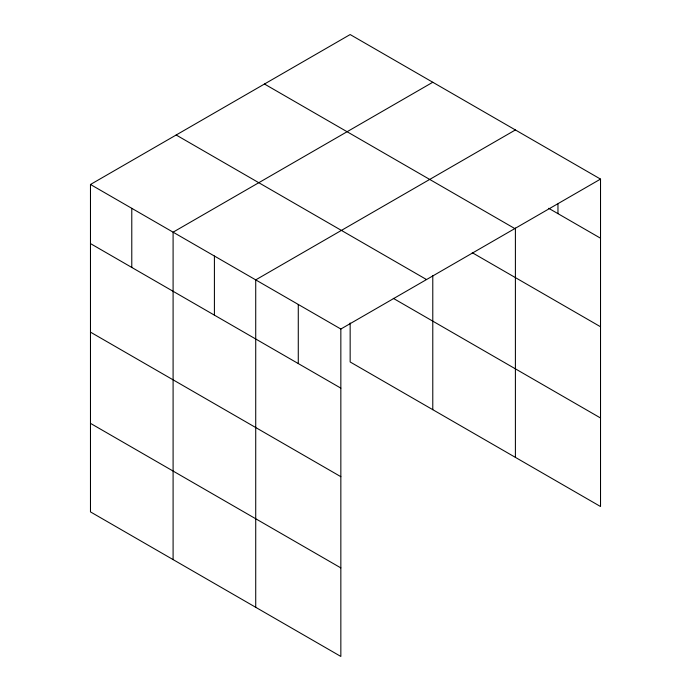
<?xml version="1.0" encoding="UTF-8"?>
<svg xmlns="http://www.w3.org/2000/svg" width="691" height="691" viewBox="0 0 691 691"><rect width="100%" height="100%" fill="white"/><g stroke="black" fill="none" stroke-linecap="round" stroke-linejoin="round"><path stroke-width="1.04" d="M515.4 228.073L515.4 457.382M90.478 184.48L340.844 329.028L340.844 656.45L90.478 511.901L90.478 184.48L350.156 34.55L600.522 179.099L600.522 506.52L350.156 361.972L350.156 322.973M432.782 82.255L173.096 232.176L173.096 559.606M515.4 129.951L255.722 279.881L255.722 607.303M340.844 329.028L600.522 179.099M548.706 208.302L600.522 238.214M264.463 84.026L514.83 228.574M472.255 252.699L600.522 326.757M176.17 135.004L426.537 279.553M393.3 298.348L600.522 417.986M90.478 243.595L340.844 388.143M90.478 332.138L340.844 476.686M90.478 423.358L340.844 567.907M557.965 203.966L557.965 213.64M432.782 275.519L432.782 409.677M298.279 304.455L298.279 363.57M214.409 256.024L214.409 315.148M131.782 208.328L131.782 267.443"/></g></svg>
